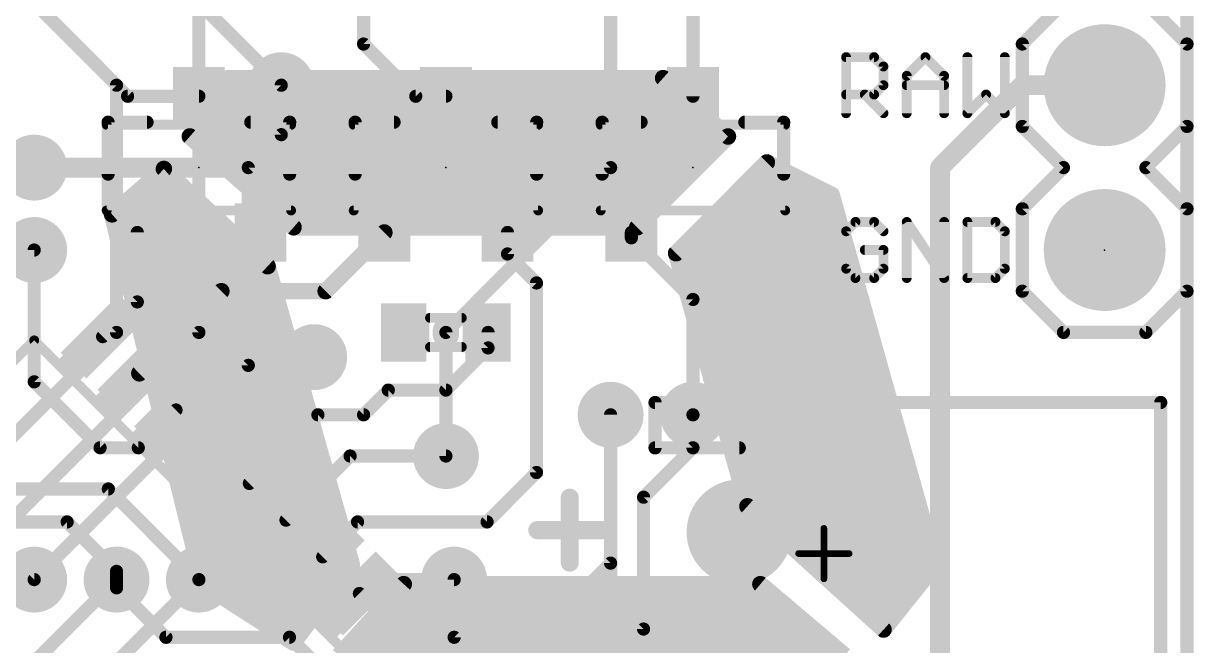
# Model space of a CAD drawing. Extents: x -36.1 to 36.1, y -36.8 to 19.2.
# Drawn here: x -0.17 to 17.88, y 0.25 to 9.84 of the extents above; entities that cross this region are included whole.
import ezdxf

# ---------------------------------------------------------------- set-up
doc = ezdxf.new("R2010")
doc.units = 0
for name, color, linetype in [('1', 12, 'CONTINUOUS'), ('16', 132, 'CONTINUOUS'), ('17', 110, 'CONTINUOUS'), ('18', 110, 'CONTINUOUS'), ('20', 53, 'CONTINUOUS'), ('21', 41, 'CONTINUOUS'), ('22', 40, 'CONTINUOUS'), ('23', 53, 'CONTINUOUS'), ('51', 53, 'CONTINUOUS')]:
    doc.layers.add(name, color=color, linetype=linetype)

# ---------------------------------------------------------------- blocks, each defined once
blk = doc.blocks.new('RECT')
blk.add_solid([(-0.5, -0.5), (0.5, -0.5), (-0.5, 0.5), (0.5, 0.5)])
blk = doc.blocks.new('ROUNDP')
at = {"const_width": 0.5}
blk.add_lwpolyline([(0, -0.25, 1), (0, 0.25, 1), (0, -0.25)], format="xyb", dxfattribs=at)
blk = doc.blocks.new('ROUNDV')
at = {"const_width": 0.5}
blk.add_lwpolyline([(0, -0.25, 1), (0, 0.25, 1), (0, -0.25)], format="xyb", dxfattribs=at)

msp = doc.modelspace()

# ---------------------------------------------------------------- linework, layer by layer
at = {"layer": '1'}
for points, const_width in [([(17.78, 19.05), (17.78, -19.05)], 0.2032), ([(5.08, 9.525), (5.08, 11.43)], 0.2032), ([(1.44, 8.72), (0, 10.16)], 0.2032), ([(2.54, 10.16), (3.81, 8.89)], 0.2032), ([(10.16, 8.72), (10.16, 10.16)], 0.2032), ([(5.885, 8.72), (5.08, 9.525)], 0.2032), ([(13.97, 7.62), (15.24, 8.89)], 0.3048), ([(15.24, 8.89), (16.51, 8.89)], 0.3048), ([(2.54, 8.72), (1.44, 8.72)], 0.2032), ([(6.35, 8.72), (5.885, 8.72)], 0.2032), ([(0, 7.62), (3.429, 7.62)], 0.3048), ([(3.429, 7.62), (6.858, 7.62)], 0.3048), ([(3.49, 7.559), (3.429, 7.62)], 0.3048), ([(7.3, 7.178), (6.858, 7.62)], 0.3048), ([(13.97, 7.62), (13.97, 2.032)], 0.3048), ([(3.49, 6.62), (3.49, 7.559)], 0.3048), ([(7.3, 6.62), (7.3, 7.178)], 0.3048), ([(1.59, 6.62), (1.59, 5.5498)], 0.2032), ([(5.4, 6.62), (4.495, 5.715)], 0.254), ([(7.3, 6.62), (7.3, 6.289)], 0.2032), ([(9.21, 6.62), (9.21, 6.538)], 0.2032), ([(9.21, 6.538), (10.16, 5.588)], 0.2032), ([(0, 4.318), (0, 6.35)], 0.2032), ([(7.3, 6.289), (7.747, 5.842)], 0.2032), ([(1.6211, 4.4495), (2.8866, 5.715)], 0.254), ([(2.8866, 5.715), (4.495, 5.715)], 0.254), ([(7.747, 5.842), (7.747, 2.921)], 0.2032), ([(1.59, 5.5498), (1.0554, 5.0152)], 0.2032), ([(10.16, 5.588), (10.16, 3.81)], 0.2032), ([(7, 5.08), (7, 4.841)], 0.2032), ([(7, 4.841), (6.35, 4.191)], 0.2032), ([(1.016, 3.302), (0, 4.318)], 0.2032), ([(5.08, 3.81), (5.461, 4.191)], 0.2032), ([(5.461, 4.191), (6.35, 4.191)], 0.2032), ([(2.1868, 3.8839), (1.6049, 3.302)], 0.2032), ([(3.3182, 2.7525), (4.3757, 3.81)], 0.2032), ([(4.3757, 3.81), (5.08, 3.81)], 0.2032), ([(8.89, 3.81), (8.89, -1.27)], 0.2032), ([(1.6049, 3.302), (1.016, 3.302)], 0.2032), ([(3.8839, 2.1868), (4.8721, 3.175)], 0.2032), ([(4.8721, 3.175), (6.35, 3.175)], 0.2032), ([(7.747, 2.921), (6.985, 2.159)], 0.2032), ([(-0.9699, 2.667), (1.143, 2.667)], 0.2032), ([(1.143, 2.667), (2.54, 1.27)], 0.2032), ([(-1.5933, 2.159), (0.508, 2.159)], 0.2032), ([(0.508, 2.159), (1.27, 1.397)], 0.2032), ([(4.4495, 1.6211), (4.9874, 2.159)], 0.2032), ([(4.9874, 2.159), (6.985, 2.159)], 0.2032), ([(13.938, 2), (13.97, 2.032)], 0.3048), ([(13.97, 2.032), (13.97, -12.7)], 0.3048), ([(10.875, 2), (13.938, 2)], 0.3048), ([(1.27, 1.397), (1.27, 1.27)], 0.2032), ([(-1.651, 1.27), (0, 1.27)], 0.2032), ([(1.27, 1.27), (1.27, 1.143)], 0.2032), ([(6.477, 1.27), (6.477, 0.381)], 0.2032), ([(1.27, 1.143), (2.032, 0.381)], 0.2032), ([(5.0152, 1.0554), (9.7537, -3.683)], 0.2032), ([(2.032, 0.381), (3.937, 0.381)], 0.2032), ([(3.937, 0.381), (4.318, 0)], 0.2032), ([(6.477, 0.381), (10.033, -3.175)], 0.2032)]:
    msp.add_lwpolyline(points, dxfattribs=dict(at, const_width=const_width))
for points, const_width in [([(5.1159, 9.5609, 1), (5.0441, 9.4891)], 0.1016), ([(5.0292, 9.525, 1), (5.1308, 9.525)], 0.1016), ([(15.24, 8.9662, 1), (15.24, 8.8138)], 0.1524), ([(15.2939, 8.8361, 1), (15.1861, 8.9439)], 0.1524), ([(16.51, 8.8138, 1), (16.51, 8.9662)], 0.1524), ([(3.7741, 8.8541, 1), (3.8459, 8.9259)], 0.1016), ([(1.44, 8.7708, 1), (1.44, 8.6692)], 0.1016), ([(1.4041, 8.6841, 1), (1.4759, 8.7559)], 0.1016), ([(2.54, 8.6692, 1), (2.54, 8.7708)], 0.1016), ([(5.885, 8.7708, 1), (5.885, 8.6692)], 0.1016), ([(5.8491, 8.6841, 1), (5.9209, 8.7559)], 0.1016), ([(6.35, 8.6692, 1), (6.35, 8.7708)], 0.1016), ([(10.1092, 8.72, 1), (10.2108, 8.72)], 0.1016), ([(0, 7.6962, 1), (0, 7.5438)], 0.1524), ([(3.429, 7.6962, 1), (3.429, 7.5438)], 0.1524), ([(3.4829, 7.6739, 1), (3.3751, 7.5661)], 0.1524), ([(3.429, 7.5438, 1), (3.429, 7.6962)], 0.1524), ([(6.9119, 7.6739, 1), (6.8041, 7.5661)], 0.1524), ([(6.858, 7.5438, 1), (6.858, 7.6962)], 0.1524), ([(14.0462, 7.62, 1), (13.8938, 7.62)], 0.1524), ([(3.5662, 7.559, 1), (3.4138, 7.559)], 0.1524), ([(3.4361, 7.5051, 1), (3.5439, 7.6129)], 0.1524), ([(13.9161, 7.6739, 1), (14.0239, 7.5661)], 0.1524), ([(7.3762, 7.178, 1), (7.2238, 7.178)], 0.1524), ([(7.2461, 7.1241, 1), (7.3539, 7.2319)], 0.1524), ([(1.6408, 6.62, 1), (1.5392, 6.62)], 0.1016), ([(3.4138, 6.62, 1), (3.5662, 6.62)], 0.1524), ([(5.4449, 6.5751, 1), (5.3551, 6.6649)], 0.127), ([(7.2238, 6.62, 1), (7.3762, 6.62)], 0.1524), ([(7.3508, 6.62, 1), (7.2492, 6.62)], 0.1016), ([(9.2608, 6.62, 1), (9.1592, 6.62)], 0.1016), ([(9.2459, 6.5739, 1), (9.1741, 6.5021)], 0.1016), ([(9.1592, 6.538, 1), (9.2608, 6.538)], 0.1016), ([(0.0508, 6.35, 1), (-0.0508, 6.35)], 0.1016), ([(7.3359, 6.3249, 1), (7.2641, 6.2531)], 0.1016), ([(7.2492, 6.289, 1), (7.3508, 6.289)], 0.1016), ([(2.8866, 5.7785, 1), (2.8866, 5.6515)], 0.127), ([(2.9315, 5.6701, 1), (2.8417, 5.7599)], 0.127), ([(4.4501, 5.7599, 1), (4.5399, 5.6701)], 0.127), ([(4.495, 5.6515, 1), (4.495, 5.7785)], 0.127), ([(7.7978, 5.842, 1), (7.6962, 5.842)], 0.1016), ([(7.7111, 5.8061, 1), (7.7829, 5.8779)], 0.1016), ([(1.5392, 5.5498, 1), (1.6408, 5.5498)], 0.1016), ([(1.6259, 5.5139, 1), (1.5541, 5.5857)], 0.1016), ([(10.2108, 5.588, 1), (10.1092, 5.588)], 0.1016), ([(10.1241, 5.5521, 1), (10.1959, 5.6239)], 0.1016), ([(1.0195, 5.0511, 1), (1.0913, 4.9793)], 0.1016), ([(7.0508, 5.08, 1), (6.9492, 5.08)], 0.1016), ([(6.9492, 4.841, 1), (7.0508, 4.841)], 0.1016), ([(7.0359, 4.8051, 1), (6.9641, 4.8769)], 0.1016), ([(1.5762, 4.4944, 1), (1.666, 4.4046)], 0.127), ([(0.0359, 4.3539, 1), (-0.0359, 4.2821)], 0.1016), ([(-0.0508, 4.318, 1), (0.0508, 4.318)], 0.1016), ([(5.461, 4.2418, 1), (5.461, 4.1402)], 0.1016), ([(5.4969, 4.1551, 1), (5.4251, 4.2269)], 0.1016), ([(6.3141, 4.2269, 1), (6.3859, 4.1551)], 0.1016), ([(6.35, 4.1402, 1), (6.35, 4.2418)], 0.1016), ([(2.2227, 3.8479, 1), (2.1509, 3.9198)], 0.1016), ([(4.3757, 3.8608, 1), (4.3757, 3.7592)], 0.1016), ([(4.4116, 3.7741, 1), (4.3398, 3.8459)], 0.1016), ([(5.0441, 3.8459, 1), (5.1159, 3.7741)], 0.1016), ([(5.08, 3.7592, 1), (5.08, 3.8608)], 0.1016), ([(8.9408, 3.81, 1), (8.8392, 3.81)], 0.1016), ([(10.1092, 3.81, 1), (10.2108, 3.81)], 0.1016), ([(1.016, 3.3528, 1), (1.016, 3.2512)], 0.1016), ([(0.9801, 3.2661, 1), (1.0519, 3.3379)], 0.1016), ([(1.569, 3.3379, 1), (1.6409, 3.2661)], 0.1016), ([(1.6049, 3.2512, 1), (1.6049, 3.3528)], 0.1016), ([(4.8721, 3.2258, 1), (4.8721, 3.1242)], 0.1016), ([(4.908, 3.1391, 1), (4.8361, 3.2109)], 0.1016), ([(6.35, 3.1242, 1), (6.35, 3.2258)], 0.1016), ([(7.6962, 2.921, 1), (7.7978, 2.921)], 0.1016), ([(7.7829, 2.8851, 1), (7.7111, 2.9569)], 0.1016), ([(1.1789, 2.7029, 1), (1.1071, 2.6311)], 0.1016), ([(1.143, 2.6162, 1), (1.143, 2.7178)], 0.1016), ([(3.2822, 2.7884, 1), (3.3541, 2.7166)], 0.1016), ([(0.5439, 2.1949, 1), (0.4721, 2.1231)], 0.1016), ([(0.508, 2.1082, 1), (0.508, 2.2098)], 0.1016), ([(3.8479, 2.2227, 1), (3.9198, 2.1509)], 0.1016), ([(4.9874, 2.2098, 1), (4.9874, 2.1082)], 0.1016), ([(5.0233, 2.1231, 1), (4.9515, 2.1949)], 0.1016), ([(6.9491, 2.1949, 1), (7.0209, 2.1231)], 0.1016), ([(6.985, 2.1082, 1), (6.985, 2.2098)], 0.1016), ([(14.0462, 2.032, 1), (13.8938, 2.032)], 0.1524), ([(14.0239, 1.9781, 1), (13.9161, 2.0859)], 0.1524), ([(10.875, 2.0762, 1), (10.875, 1.9238)], 0.1524), ([(13.8841, 2.0539, 1), (13.9919, 1.9461)], 0.1524), ([(13.8938, 2.032, 1), (14.0462, 2.032)], 0.1524), ([(13.938, 1.9238, 1), (13.938, 2.0762)], 0.1524), ([(4.4136, 1.657, 1), (4.4855, 1.5852)], 0.1016), ([(1.3208, 1.397, 1), (1.2192, 1.397)], 0.1016), ([(1.2341, 1.3611, 1), (1.3059, 1.4329)], 0.1016), ([(0, 1.2192, 1), (0, 1.3208)], 0.1016), ([(1.3208, 1.27, 1), (1.2192, 1.27)], 0.1016), ([(1.2192, 1.27, 1), (1.3208, 1.27)], 0.1016), ([(2.5041, 1.2341, 1), (2.5759, 1.3059)], 0.1016), ([(6.5278, 1.27, 1), (6.4262, 1.27)], 0.1016), ([(1.3059, 1.1789, 1), (1.2341, 1.1071)], 0.1016), ([(1.2192, 1.143, 1), (1.3208, 1.143)], 0.1016), ([(5.0511, 1.0913, 1), (4.9793, 1.0195)], 0.1016), ([(2.032, 0.4318, 1), (2.032, 0.3302)], 0.1016), ([(1.9961, 0.3451, 1), (2.0679, 0.4169)], 0.1016), ([(3.9729, 0.4169, 1), (3.9011, 0.3451)], 0.1016), ([(3.937, 0.3302, 1), (3.937, 0.4318)], 0.1016), ([(6.5129, 0.4169, 1), (6.4411, 0.3451)], 0.1016), ([(6.4262, 0.381, 1), (6.5278, 0.381)], 0.1016)]:
    msp.add_lwpolyline(points, format="xyb", dxfattribs=dict(at, const_width=const_width))
at = {"layer": '16'}
for points, const_width in [([(17.78, 19.05), (17.78, -19.05)], 0.2032), ([(8.89, 17.78), (8.89, 7.62)], 0.2032), ([(2.54, 5.08), (2.54, 16.51)], 0.2032), ([(1.27, 8.89), (0, 10.16)], 0.2032), ([(1.27, 5.08), (1.27, 8.89)], 0.2032), ([(3.81, 8.89), (3.81, 8.128)], 0.2032), ([(3.81, 8.128), (3.302, 7.62)], 0.2032), ([(0, 7.62), (-2.54, 7.62)], 0.3048), ([(3.302, 7.62), (3.302, 4.572)], 0.2032), ([(8.89, 7.62), (6.35, 5.08)], 0.2032), ([(-10.16, 6.35), (0, 6.35)], 0.2032), ([(-2.54, 1.27), (1.27, 5.08)], 0.2032), ([(-1.27, 1.27), (2.54, 5.08)], 0.2032), ([(6.35, 5.08), (6.35, 3.175)], 0.2032), ([(0, 1.27), (3.302, 4.572)], 0.2032), ([(8.89, 3.81), (8.89, 1.524)], 0.2032), ([(10.16, 3.81), (10.16, 3.302)], 0.2032), ([(10.16, 3.302), (9.398, 2.54)], 0.2032), ([(9.398, 2.54), (9.398, 0.508)], 0.2032), ([(7.366, 0), (8.89, 1.524)], 0.2032), ([(0, 0), (1.27, 1.27)], 0.2032), ([(2.54, 1.27), (1.27, 0)], 0.2032), ([(2.54, 1.27), (6.477, 1.27)], 0.2032), ([(9.398, 0.508), (7.366, -1.524)], 0.2032)]:
    msp.add_lwpolyline(points, dxfattribs=dict(at, const_width=const_width))
for points, const_width in [([(1.3208, 8.89, 1), (1.2192, 8.89)], 0.1016), ([(1.2341, 8.8541, 1), (1.3059, 8.9259)], 0.1016), ([(3.8608, 8.89, 1), (3.7592, 8.89)], 0.1016), ([(3.7592, 8.128, 1), (3.8608, 8.128)], 0.1016), ([(3.8459, 8.0921, 1), (3.7741, 8.1639)], 0.1016), ([(0, 7.5438, 1), (0, 7.6962)], 0.1524), ([(3.3528, 7.62, 1), (3.2512, 7.62)], 0.1016), ([(3.2661, 7.6559, 1), (3.3379, 7.5841)], 0.1016), ([(8.8392, 7.62, 1), (8.9408, 7.62)], 0.1016), ([(8.9259, 7.5841, 1), (8.8541, 7.6559)], 0.1016), ([(0, 6.2992, 1), (0, 6.4008)], 0.1016), ([(1.2192, 5.08, 1), (1.3208, 5.08)], 0.1016), ([(1.3059, 5.0441, 1), (1.2341, 5.1159)], 0.1016), ([(2.4892, 5.08, 1), (2.5908, 5.08)], 0.1016), ([(2.5759, 5.0441, 1), (2.5041, 5.1159)], 0.1016), ([(6.4008, 5.08, 1), (6.2992, 5.08)], 0.1016), ([(6.3141, 5.1159, 1), (6.3859, 5.0441)], 0.1016), ([(3.2512, 4.572, 1), (3.3528, 4.572)], 0.1016), ([(3.3379, 4.5361, 1), (3.2661, 4.6079)], 0.1016), ([(8.9408, 3.81, 1), (8.8392, 3.81)], 0.1016), ([(10.2108, 3.81, 1), (10.1092, 3.81)], 0.1016), ([(10.1092, 3.302, 1), (10.2108, 3.302)], 0.1016), ([(10.1959, 3.2661, 1), (10.1241, 3.3379)], 0.1016), ([(6.2992, 3.175, 1), (6.4008, 3.175)], 0.1016), ([(9.4488, 2.54, 1), (9.3472, 2.54)], 0.1016), ([(9.3621, 2.5759, 1), (9.4339, 2.5041)], 0.1016), ([(8.9259, 1.4881, 1), (8.8541, 1.5599)], 0.1016), ([(8.8392, 1.524, 1), (8.9408, 1.524)], 0.1016), ([(-0.0359, 1.3059, 1), (0.0359, 1.2341)], 0.1016), ([(1.3059, 1.2341, 1), (1.2341, 1.3059)], 0.1016), ([(2.54, 1.3208, 1), (2.54, 1.2192)], 0.1016), ([(2.5759, 1.2341, 1), (2.5041, 1.3059)], 0.1016), ([(6.477, 1.2192, 1), (6.477, 1.3208)], 0.1016), ([(9.3472, 0.508, 1), (9.4488, 0.508)], 0.1016), ([(9.4339, 0.4721, 1), (9.3621, 0.5439)], 0.1016)]:
    msp.add_lwpolyline(points, format="xyb", dxfattribs=dict(at, const_width=const_width))
at = {"layer": '20', "const_width": 0.2032}
msp.add_lwpolyline([(17.78, 19.05), (17.78, -19.05)], dxfattribs=at)
at = {"layer": '21'}
for points, const_width in [([(15.24, 9.525), (15.875, 10.16)], 0.2032), ([(17.145, 10.16), (17.78, 9.525)], 0.2032), ([(15.24, 8.255), (15.24, 9.525)], 0.2032), ([(17.78, 9.525), (17.78, 8.255)], 0.2032), ([(12.5222, 8.4582), (12.5222, 9.3225)], 0.1524), ([(12.5222, 9.3225), (12.9544, 9.3225)], 0.1524), ([(12.9544, 9.3225), (13.0984, 9.1785)], 0.1524), ([(13.4577, 9.0344), (13.7458, 9.3225)], 0.1524), ([(13.7458, 9.3225), (14.0339, 9.0344)], 0.1524), ([(14.3932, 9.3225), (14.3932, 8.4582)], 0.1524), ([(14.9695, 8.4582), (14.9695, 9.3225)], 0.1524), ([(13.0984, 9.1785), (13.0984, 8.8904)], 0.1524), ([(13.4577, 8.4582), (13.4577, 9.0344)], 0.1524), ([(14.0339, 9.0344), (14.0339, 8.4582)], 0.1524), ([(13.0984, 8.8904), (12.9544, 8.7463)], 0.1524), ([(13.4577, 8.8904), (14.0339, 8.8904)], 0.1524), ([(12.9544, 8.7463), (12.5222, 8.7463)], 0.1524), ([(12.8103, 8.7463), (13.0984, 8.4582)], 0.1524), ([(14.3932, 8.4582), (14.6814, 8.7463)], 0.1524), ([(14.6814, 8.7463), (14.9695, 8.4582)], 0.1524), ([(1.74, 8.32), (1.14, 8.32)], 0.2032), ([(1.14, 8.32), (1.14, 7.52)], 0.2032), ([(3.34, 8.32), (3.94, 8.32)], 0.2032), ([(3.94, 8.32), (3.94, 7.52)], 0.2032), ([(5.55, 8.32), (4.95, 8.32)], 0.2032), ([(4.95, 8.32), (4.95, 7.52)], 0.2032), ([(7.15, 8.32), (7.75, 8.32)], 0.2032), ([(7.75, 8.32), (7.75, 7.52)], 0.2032), ([(9.36, 8.32), (8.76, 8.32)], 0.2032), ([(8.76, 8.32), (8.76, 7.52)], 0.2032), ([(10.96, 8.32), (11.56, 8.32)], 0.2032), ([(11.56, 8.32), (11.56, 7.52)], 0.2032), ([(15.875, 7.62), (15.24, 8.255)], 0.2032), ([(17.78, 8.255), (17.145, 7.62)], 0.2032), ([(15.24, 6.985), (15.875, 7.62)], 0.2032), ([(17.145, 7.62), (17.78, 6.985)], 0.2032), ([(15.24, 5.715), (15.24, 6.985)], 0.2032), ([(17.78, 6.985), (17.78, 5.715)], 0.2032), ([(12.6663, 6.7825), (12.5222, 6.6385)], 0.1524), ([(12.9544, 6.7825), (12.6663, 6.7825)], 0.1524), ([(13.0984, 6.6385), (12.9544, 6.7825)], 0.1524), ([(13.4577, 5.9182), (13.4577, 6.7825)], 0.1524), ([(13.4577, 6.7825), (14.0339, 5.9182)], 0.1524), ([(14.0339, 5.9182), (14.0339, 6.7825)], 0.1524), ([(14.3932, 6.7825), (14.3932, 5.9182)], 0.1524), ([(14.8254, 6.7825), (14.3932, 6.7825)], 0.1524), ([(14.9695, 6.6385), (14.8254, 6.7825)], 0.1524), ([(12.5222, 6.6385), (12.5222, 6.0623)], 0.1524), ([(14.9695, 6.0623), (14.9695, 6.6385)], 0.1524), ([(13.0984, 6.3504), (12.8103, 6.3504)], 0.1524), ([(13.0984, 6.0623), (13.0984, 6.3504)], 0.1524), ([(12.5222, 6.0623), (12.6663, 5.9182)], 0.1524), ([(12.9544, 5.9182), (13.0984, 6.0623)], 0.1524), ([(14.8254, 5.9182), (14.9695, 6.0623)], 0.1524), ([(12.6663, 5.9182), (12.9544, 5.9182)], 0.1524), ([(14.3932, 5.9182), (14.8254, 5.9182)], 0.1524), ([(15.24, 5.715), (15.875, 5.08)], 0.2032), ([(17.145, 5.08), (17.78, 5.715)], 0.2032), ([(6.35, 5.1105), (6.35, 5.0495)], 0.4064), ([(15.875, 5.08), (17.145, 5.08)], 0.2032), ([(-4.7058, 0.251), (0, 4.9568)], 0.1524), ([(0, 4.9568), (4.9568, 0)], 0.1524), ([(9.575, 4), (17.375, 4)], 0.2032), ([(9.575, 4), (9.575, 3.3)], 0.2032), ([(17.375, 4), (17.375, -4)], 0.2032), ([(9.575, 3.3), (10.875, 3.3)], 0.2032), ([(8.2597, 2.5326), (8.2597, 1.5327)], 0.2794), ([(7.7597, 2.0326), (8.7596, 2.0326)], 0.2794)]:
    msp.add_lwpolyline(points, dxfattribs=dict(at, const_width=const_width))
for points, const_width in [([(15.2908, 9.525, 1), (15.1892, 9.525)], 0.1016), ([(15.2041, 9.5609, 1), (15.2759, 9.4891)], 0.1016), ([(17.8308, 9.525, 1), (17.7292, 9.525)], 0.1016), ([(17.7441, 9.4891, 1), (17.8159, 9.5609)], 0.1016), ([(12.5603, 9.3225, 1), (12.4841, 9.3225)], 0.0762), ([(12.5222, 9.3606, 1), (12.5222, 9.2844)], 0.0762), ([(12.9813, 9.3495, 1), (12.9274, 9.2956)], 0.0762), ([(12.9544, 9.2844, 1), (12.9544, 9.3606)], 0.0762), ([(13.7728, 9.3495, 1), (13.7189, 9.2956)], 0.0762), ([(13.7728, 9.2956, 1), (13.7189, 9.3495)], 0.0762), ([(14.4313, 9.3225, 1), (14.3551, 9.3225)], 0.0762), ([(15.0076, 9.3225, 1), (14.9314, 9.3225)], 0.0762), ([(13.1365, 9.1785, 1), (13.0603, 9.1785)], 0.0762), ([(13.0715, 9.1515, 1), (13.1254, 9.2054)], 0.0762), ([(13.4958, 9.0344, 1), (13.4196, 9.0344)], 0.0762), ([(13.4308, 9.0614, 1), (13.4847, 9.0075)], 0.0762), ([(14.072, 9.0344, 1), (13.9958, 9.0344)], 0.0762), ([(14.007, 9.0075, 1), (14.0609, 9.0614)], 0.0762), ([(13.0603, 8.8904, 1), (13.1365, 8.8904)], 0.0762), ([(13.1254, 8.8634, 1), (13.0715, 8.9173)], 0.0762), ([(13.4577, 8.9285, 1), (13.4577, 8.8523)], 0.0762), ([(14.0339, 8.8523, 1), (14.0339, 8.9285)], 0.0762), ([(12.5222, 8.7844, 1), (12.5222, 8.7082)], 0.0762), ([(12.8373, 8.7733, 1), (12.7834, 8.7194)], 0.0762), ([(12.9274, 8.7733, 1), (12.9813, 8.7194)], 0.0762), ([(12.9544, 8.7082, 1), (12.9544, 8.7844)], 0.0762), ([(14.7083, 8.7733, 1), (14.6544, 8.7194)], 0.0762), ([(14.7083, 8.7194, 1), (14.6544, 8.7733)], 0.0762), ([(12.4841, 8.4582, 1), (12.5603, 8.4582)], 0.0762), ([(13.0715, 8.4313, 1), (13.1254, 8.4851)], 0.0762), ([(13.4196, 8.4582, 1), (13.4958, 8.4582)], 0.0762), ([(13.9958, 8.4582, 1), (14.072, 8.4582)], 0.0762), ([(14.3551, 8.4582, 1), (14.4313, 8.4582)], 0.0762), ([(14.3663, 8.4851, 1), (14.4202, 8.4313)], 0.0762), ([(14.9314, 8.4582, 1), (15.0076, 8.4582)], 0.0762), ([(14.9425, 8.4313, 1), (14.9964, 8.4851)], 0.0762), ([(1.14, 8.3708, 1), (1.14, 8.2692)], 0.1016), ([(1.1908, 8.32, 1), (1.0892, 8.32)], 0.1016), ([(1.74, 8.2692, 1), (1.74, 8.3708)], 0.1016), ([(3.34, 8.3708, 1), (3.34, 8.2692)], 0.1016), ([(3.9908, 8.32, 1), (3.8892, 8.32)], 0.1016), ([(3.94, 8.2692, 1), (3.94, 8.3708)], 0.1016), ([(4.95, 8.3708, 1), (4.95, 8.2692)], 0.1016), ([(5.0008, 8.32, 1), (4.8992, 8.32)], 0.1016), ([(5.55, 8.2692, 1), (5.55, 8.3708)], 0.1016), ([(7.15, 8.3708, 1), (7.15, 8.2692)], 0.1016), ([(7.8008, 8.32, 1), (7.6992, 8.32)], 0.1016), ([(7.75, 8.2692, 1), (7.75, 8.3708)], 0.1016), ([(8.76, 8.3708, 1), (8.76, 8.2692)], 0.1016), ([(8.8108, 8.32, 1), (8.7092, 8.32)], 0.1016), ([(9.36, 8.2692, 1), (9.36, 8.3708)], 0.1016), ([(10.96, 8.3708, 1), (10.96, 8.2692)], 0.1016), ([(11.6108, 8.32, 1), (11.5092, 8.32)], 0.1016), ([(11.56, 8.2692, 1), (11.56, 8.3708)], 0.1016), ([(15.2759, 8.2909, 1), (15.2041, 8.2191)], 0.1016), ([(15.1892, 8.255, 1), (15.2908, 8.255)], 0.1016), ([(17.7292, 8.255, 1), (17.8308, 8.255)], 0.1016), ([(17.8159, 8.2191, 1), (17.7441, 8.2909)], 0.1016), ([(15.9109, 7.5841, 1), (15.8391, 7.6559)], 0.1016), ([(15.8391, 7.5841, 1), (15.9109, 7.6559)], 0.1016), ([(17.1809, 7.6559, 1), (17.1091, 7.5841)], 0.1016), ([(17.1091, 7.6559, 1), (17.1809, 7.5841)], 0.1016), ([(1.0892, 7.52, 1), (1.1908, 7.52)], 0.1016), ([(3.8892, 7.52, 1), (3.9908, 7.52)], 0.1016), ([(4.8992, 7.52, 1), (5.0008, 7.52)], 0.1016), ([(7.6992, 7.52, 1), (7.8008, 7.52)], 0.1016), ([(8.7092, 7.52, 1), (8.8108, 7.52)], 0.1016), ([(11.5092, 7.52, 1), (11.6108, 7.52)], 0.1016), ([(15.2908, 6.985, 1), (15.1892, 6.985)], 0.1016), ([(15.2041, 7.0209, 1), (15.2759, 6.9491)], 0.1016), ([(17.8308, 6.985, 1), (17.7292, 6.985)], 0.1016), ([(17.7441, 6.9491, 1), (17.8159, 7.0209)], 0.1016), ([(12.6663, 6.8206, 1), (12.6663, 6.7444)], 0.0762), ([(12.6932, 6.7556, 1), (12.6393, 6.8095)], 0.0762), ([(12.9813, 6.8095, 1), (12.9274, 6.7556)], 0.0762), ([(12.9544, 6.7444, 1), (12.9544, 6.8206)], 0.0762), ([(13.4894, 6.8037, 1), (13.426, 6.7614)], 0.0762), ([(13.4958, 6.7825, 1), (13.4196, 6.7825)], 0.0762), ([(14.072, 6.7825, 1), (13.9958, 6.7825)], 0.0762), ([(14.4313, 6.7825, 1), (14.3551, 6.7825)], 0.0762), ([(14.3932, 6.8206, 1), (14.3932, 6.7444)], 0.0762), ([(14.8523, 6.8095, 1), (14.7985, 6.7556)], 0.0762), ([(14.8254, 6.7444, 1), (14.8254, 6.8206)], 0.0762), ([(12.5603, 6.6385, 1), (12.4841, 6.6385)], 0.0762), ([(12.4953, 6.6654, 1), (12.5491, 6.6115)], 0.0762), ([(13.0715, 6.6115, 1), (13.1254, 6.6654)], 0.0762), ([(15.0076, 6.6385, 1), (14.9314, 6.6385)], 0.0762), ([(14.9425, 6.6115, 1), (14.9964, 6.6654)], 0.0762), ([(12.8103, 6.3885, 1), (12.8103, 6.3123)], 0.0762), ([(13.1365, 6.3504, 1), (13.0603, 6.3504)], 0.0762), ([(13.0984, 6.3123, 1), (13.0984, 6.3885)], 0.0762), ([(12.5491, 6.0892, 1), (12.4953, 6.0353)], 0.0762), ([(13.1254, 6.0353, 1), (13.0715, 6.0892)], 0.0762), ([(14.9964, 6.0353, 1), (14.9425, 6.0892)], 0.0762), ([(12.4841, 6.0623, 1), (12.5603, 6.0623)], 0.0762), ([(12.6663, 5.9563, 1), (12.6663, 5.8801)], 0.0762), ([(12.6393, 5.8913, 1), (12.6932, 5.9451)], 0.0762), ([(12.9274, 5.9451, 1), (12.9813, 5.8913)], 0.0762), ([(12.9544, 5.8801, 1), (12.9544, 5.9563)], 0.0762), ([(13.0603, 6.0623, 1), (13.1365, 6.0623)], 0.0762), ([(13.4196, 5.9182, 1), (13.4958, 5.9182)], 0.0762), ([(13.9958, 5.9182, 1), (14.072, 5.9182)], 0.0762), ([(14.0022, 5.8971, 1), (14.0656, 5.9393)], 0.0762), ([(14.3932, 5.9563, 1), (14.3932, 5.8801)], 0.0762), ([(14.3551, 5.9182, 1), (14.4313, 5.9182)], 0.0762), ([(14.7985, 5.9451, 1), (14.8523, 5.8913)], 0.0762), ([(14.8254, 5.8801, 1), (14.8254, 5.9563)], 0.0762), ([(14.9314, 6.0623, 1), (15.0076, 6.0623)], 0.0762), ([(15.2759, 5.7509, 1), (15.2041, 5.6791)], 0.1016), ([(17.8159, 5.6791, 1), (17.7441, 5.7509)], 0.1016), ([(15.1892, 5.715, 1), (15.2908, 5.715)], 0.1016), ([(17.7292, 5.715, 1), (17.8308, 5.715)], 0.1016), ([(6.4516, 5.1105, 1), (6.2484, 5.1105)], 0.2032), ([(6.2484, 5.0495, 1), (6.4516, 5.0495)], 0.2032), ([(15.875, 5.1308, 1), (15.875, 5.0292)], 0.1016), ([(15.8391, 5.0441, 1), (15.9109, 5.1159)], 0.1016), ([(17.1091, 5.1159, 1), (17.1809, 5.0441)], 0.1016), ([(17.145, 5.0292, 1), (17.145, 5.1308)], 0.1016), ([(0.0269, 4.9838, 1), (-0.0269, 4.9299)], 0.0762), ([(0.0269, 4.9299, 1), (-0.0269, 4.9838)], 0.0762), ([(9.575, 4.0508, 1), (9.575, 3.9492)], 0.1016), ([(9.6258, 4, 1), (9.5242, 4)], 0.1016), ([(17.4258, 4, 1), (17.3242, 4)], 0.1016), ([(17.375, 3.9492, 1), (17.375, 4.0508)], 0.1016), ([(9.575, 3.3508, 1), (9.575, 3.2492)], 0.1016), ([(9.5242, 3.3, 1), (9.6258, 3.3)], 0.1016), ([(10.875, 3.2492, 1), (10.875, 3.3508)], 0.1016), ([(8.3295, 2.5326, 1), (8.1898, 2.5326)], 0.1397), ([(7.7597, 2.1025, 1), (7.7597, 1.9628)], 0.1397), ([(8.7596, 1.9628, 1), (8.7596, 2.1025)], 0.1397), ([(8.1898, 1.5327, 1), (8.3295, 1.5327)], 0.1397)]:
    msp.add_lwpolyline(points, format="xyb", dxfattribs=dict(at, const_width=const_width))
at = {"layer": '22', "const_width": 0.254}
for points in [[(3, 9), (2.4, 8.1)], [(9.7, 9), (3, 9)], [(10.7, 8.1), (9.7, 9)], [(2.9267, 8.89), (9.8222, 8.89)], [(2.7573, 8.636), (10.1044, 8.636)], [(2.588, 8.382), (10.3867, 8.382)], [(2.4, 8.1), (4, 6.7)], [(2.4187, 8.128), (10.6689, 8.128)], [(9.3, 6.7), (10.7, 8.1)], [(2.6583, 7.874), (10.474, 7.874)], [(9.9, 6.3), (11.3, 7.7)], [(11.3, 7.7), (12.3, 7.2)], [(2, 7.6), (1.2, 6.9)], [(3.6, 6.1), (2, 7.6)], [(2.9486, 7.62), (10.22, 7.62)], [(11.22, 7.62), (11.46, 7.62)], [(1.7326, 7.366), (2.2496, 7.366)], [(3.2389, 7.366), (9.966, 7.366)], [(10.966, 7.366), (11.968, 7.366)], [(1.4423, 7.112), (2.5205, 7.112)], [(3.5291, 7.112), (9.712, 7.112)], [(10.712, 7.112), (12.3247, 7.112)], [(12.3, 7.2), (13.9, 1.5)], [(1.2, 6.9), (2.6, 1.2)], [(1.2103, 6.858), (2.7915, 6.858)], [(3.8194, 6.858), (9.458, 6.858)], [(10.458, 6.858), (12.396, 6.858)], [(1.2727, 6.604), (3.0624, 6.604)], [(4, 6.7), (9.3, 6.7)], [(10.204, 6.604), (12.4673, 6.604)], [(1.3351, 6.35), (3.3333, 6.35)], [(11, 2.4), (9.9, 6.3)], [(9.95, 6.35), (12.5386, 6.35)], [(1.3975, 6.096), (3.6011, 6.096)], [(4.9, 1.5), (3.6, 6.1)], [(9.9575, 6.096), (12.6099, 6.096)], [(1.4599, 5.842), (3.6729, 5.842)], [(10.0292, 5.842), (12.6812, 5.842)], [(1.5222, 5.588), (3.7447, 5.588)], [(10.1008, 5.588), (12.7525, 5.588)], [(1.5846, 5.334), (3.8165, 5.334)], [(10.1725, 5.334), (12.8238, 5.334)], [(1.647, 5.08), (3.8883, 5.08)], [(10.2441, 5.08), (12.8951, 5.08)], [(1.7094, 4.826), (3.96, 4.826)], [(10.3157, 4.826), (12.9664, 4.826)], [(1.7718, 4.572), (4.0318, 4.572)], [(10.3874, 4.572), (13.0377, 4.572)], [(1.8342, 4.318), (4.1036, 4.318)], [(10.459, 4.318), (13.109, 4.318)], [(1.8966, 4.064), (4.1754, 4.064)], [(10.5307, 4.064), (13.1803, 4.064)], [(1.9589, 3.81), (4.2472, 3.81)], [(10.6023, 3.81), (13.2516, 3.81)], [(2.0213, 3.556), (4.319, 3.556)], [(10.674, 3.556), (13.3229, 3.556)], [(2.0837, 3.302), (4.3907, 3.302)], [(10.7456, 3.302), (13.3942, 3.302)], [(2.1461, 3.048), (4.4625, 3.048)], [(10.8172, 3.048), (13.4655, 3.048)], [(2.2085, 2.794), (4.5343, 2.794)], [(10.8889, 2.794), (13.5368, 2.794)], [(2.2709, 2.54), (4.6061, 2.54)], [(10.9605, 2.54), (13.6081, 2.54)], [(13.1, 0.5), (11, 2.4)], [(2.3333, 2.286), (4.6779, 2.286)], [(11.126, 2.286), (13.6794, 2.286)], [(2.3956, 2.032), (4.7497, 2.032)], [(11.4067, 2.032), (13.7507, 2.032)], [(2.458, 1.778), (4.8214, 1.778)], [(11.6875, 1.778), (13.822, 1.778)], [(2.5204, 1.524), (4.8932, 1.524)], [(4, 0.3), (4.9, 1.5)], [(11.9682, 1.524), (13.8933, 1.524)], [(13.9, 1.5), (13.1, 0.5)], [(2.5828, 1.27), (4.7275, 1.27)], [(2.6, 1.2), (4, 0.3)], [(5.7, 1.2), (4.7, 0.1)], [(11.2, 1.2), (5.7, 1.2)], [(12.5, 0.1), (11.2, 1.2)], [(12.249, 1.27), (13.716, 1.27)], [(2.8862, 1.016), (4.537, 1.016)], [(5.5327, 1.016), (11.4175, 1.016)], [(12.5297, 1.016), (13.5128, 1.016)], [(3.2813, 0.762), (4.3465, 0.762)], [(5.3018, 0.762), (11.7176, 0.762)], [(12.8104, 0.762), (13.3096, 0.762)], [(3.6764, 0.508), (4.156, 0.508)], [(5.0709, 0.508), (12.0178, 0.508)], [(13.0912, 0.508), (13.1064, 0.508)], [(4.84, 0.254), (12.318, 0.254)]]:
    msp.add_lwpolyline(points, dxfattribs=at)
at = {"layer": '22', "const_width": 0.127}
for points in [[(3, 9.0635, 1), (3, 8.9365)], [(3.0528, 8.9648, 1), (2.9472, 9.0352)], [(9.7425, 9.0472, 1), (9.6575, 8.9528)], [(9.7, 8.9365, 1), (9.7, 9.0635)], [(2.9267, 8.9535, 1), (2.9267, 8.8265)], [(9.8222, 8.8265, 1), (9.8222, 8.9535)], [(2.7573, 8.6995, 1), (2.7573, 8.5725)], [(10.1044, 8.5725, 1), (10.1044, 8.6995)], [(2.588, 8.4455, 1), (2.588, 8.3185)], [(10.3867, 8.3185, 1), (10.3867, 8.4455)], [(2.4418, 8.1478, 1), (2.3582, 8.0522)], [(2.3472, 8.1352, 1), (2.4528, 8.0648)], [(2.4187, 8.1915, 1), (2.4187, 8.0645)], [(10.7449, 8.0551, 1), (10.6551, 8.1449)], [(10.6575, 8.0528, 1), (10.7425, 8.1472)], [(10.6689, 8.0645, 1), (10.6689, 8.1915)], [(2.6583, 7.9375, 1), (2.6583, 7.8105)], [(10.474, 7.8105, 1), (10.474, 7.9375)], [(11.3284, 7.7568, 1), (11.2716, 7.6432)], [(11.3449, 7.6551, 1), (11.2551, 7.7449)], [(2.0434, 7.6463, 1), (1.9566, 7.5537)], [(2.0418, 7.5522, 1), (1.9582, 7.6478)], [(2.9486, 7.6835, 1), (2.9486, 7.5565)], [(10.22, 7.5565, 1), (10.22, 7.6835)], [(11.22, 7.6835, 1), (11.22, 7.5565)], [(11.46, 7.5565, 1), (11.46, 7.6835)], [(1.7326, 7.4295, 1), (1.7326, 7.3025)], [(2.2496, 7.3025, 1), (2.2496, 7.4295)], [(3.2389, 7.4295, 1), (3.2389, 7.3025)], [(9.966, 7.3025, 1), (9.966, 7.4295)], [(10.966, 7.4295, 1), (10.966, 7.3025)], [(11.968, 7.3025, 1), (11.968, 7.4295)], [(1.4423, 7.1755, 1), (1.4423, 7.0485)], [(2.5205, 7.0485, 1), (2.5205, 7.1755)], [(3.5291, 7.1755, 1), (3.5291, 7.0485)], [(9.712, 7.0485, 1), (9.712, 7.1755)], [(10.712, 7.1755, 1), (10.712, 7.0485)], [(12.3611, 7.2172, 1), (12.2389, 7.1828)], [(12.2716, 7.1432, 1), (12.3284, 7.2568)], [(12.3247, 7.0485, 1), (12.3247, 7.1755)], [(1.2617, 6.9151, 1), (1.1383, 6.8849)], [(1.1582, 6.9478, 1), (1.2418, 6.8522)], [(1.2103, 6.9215, 1), (1.2103, 6.7945)], [(2.7915, 6.7945, 1), (2.7915, 6.9215)], [(3.8194, 6.9215, 1), (3.8194, 6.7945)], [(9.458, 6.7945, 1), (9.458, 6.9215)], [(10.458, 6.9215, 1), (10.458, 6.7945)], [(12.396, 6.7945, 1), (12.396, 6.9215)], [(1.2727, 6.6675, 1), (1.2727, 6.5405)], [(3.0624, 6.5405, 1), (3.0624, 6.6675)], [(4, 6.7635, 1), (4, 6.6365)], [(3.9582, 6.6522, 1), (4.0418, 6.7478)], [(9.2551, 6.7449, 1), (9.3449, 6.6551)], [(9.3, 6.6365, 1), (9.3, 6.7635)], [(10.204, 6.6675, 1), (10.204, 6.5405)], [(12.4673, 6.5405, 1), (12.4673, 6.6675)], [(1.3351, 6.4135, 1), (1.3351, 6.2865)], [(3.3333, 6.2865, 1), (3.3333, 6.4135)], [(9.9611, 6.3172, 1), (9.8389, 6.2828)], [(9.8551, 6.3449, 1), (9.9449, 6.2551)], [(9.95, 6.4135, 1), (9.95, 6.2865)], [(12.5386, 6.2865, 1), (12.5386, 6.4135)], [(1.3975, 6.1595, 1), (1.3975, 6.0325)], [(3.6611, 6.1173, 1), (3.5389, 6.0827)], [(3.5566, 6.0537, 1), (3.6434, 6.1463)], [(3.6011, 6.0325, 1), (3.6011, 6.1595)], [(9.9575, 6.1595, 1), (9.9575, 6.0325)], [(12.6099, 6.0325, 1), (12.6099, 6.1595)], [(1.4599, 5.9055, 1), (1.4599, 5.7785)], [(3.6729, 5.7785, 1), (3.6729, 5.9055)], [(10.0292, 5.9055, 1), (10.0292, 5.7785)], [(12.6812, 5.7785, 1), (12.6812, 5.9055)], [(1.5222, 5.6515, 1), (1.5222, 5.5245)], [(3.7447, 5.5245, 1), (3.7447, 5.6515)], [(10.1008, 5.6515, 1), (10.1008, 5.5245)], [(12.7525, 5.5245, 1), (12.7525, 5.6515)], [(1.5846, 5.3975, 1), (1.5846, 5.2705)], [(3.8165, 5.2705, 1), (3.8165, 5.3975)], [(10.1725, 5.3975, 1), (10.1725, 5.2705)], [(12.8238, 5.2705, 1), (12.8238, 5.3975)], [(1.647, 5.1435, 1), (1.647, 5.0165)], [(3.8883, 5.0165, 1), (3.8883, 5.1435)], [(10.2441, 5.1435, 1), (10.2441, 5.0165)], [(12.8951, 5.0165, 1), (12.8951, 5.1435)], [(1.7094, 4.8895, 1), (1.7094, 4.7625)], [(3.96, 4.7625, 1), (3.96, 4.8895)], [(10.3157, 4.8895, 1), (10.3157, 4.7625)], [(12.9664, 4.7625, 1), (12.9664, 4.8895)], [(1.7718, 4.6355, 1), (1.7718, 4.5085)], [(4.0318, 4.5085, 1), (4.0318, 4.6355)], [(10.3874, 4.6355, 1), (10.3874, 4.5085)], [(13.0377, 4.5085, 1), (13.0377, 4.6355)], [(1.8342, 4.3815, 1), (1.8342, 4.2545)], [(4.1036, 4.2545, 1), (4.1036, 4.3815)], [(10.459, 4.3815, 1), (10.459, 4.2545)], [(13.109, 4.2545, 1), (13.109, 4.3815)], [(1.8966, 4.1275, 1), (1.8966, 4.0005)], [(4.1754, 4.0005, 1), (4.1754, 4.1275)], [(10.5307, 4.1275, 1), (10.5307, 4.0005)], [(13.1803, 4.0005, 1), (13.1803, 4.1275)], [(1.9589, 3.8735, 1), (1.9589, 3.7465)], [(4.2472, 3.7465, 1), (4.2472, 3.8735)], [(10.6023, 3.8735, 1), (10.6023, 3.7465)], [(13.2516, 3.7465, 1), (13.2516, 3.8735)], [(2.0213, 3.6195, 1), (2.0213, 3.4925)], [(4.319, 3.4925, 1), (4.319, 3.6195)], [(10.674, 3.6195, 1), (10.674, 3.4925)], [(13.3229, 3.4925, 1), (13.3229, 3.6195)], [(2.0837, 3.3655, 1), (2.0837, 3.2385)], [(4.3907, 3.2385, 1), (4.3907, 3.3655)], [(10.7456, 3.3655, 1), (10.7456, 3.2385)], [(13.3942, 3.2385, 1), (13.3942, 3.3655)], [(2.1461, 3.1115, 1), (2.1461, 2.9845)], [(4.4625, 2.9845, 1), (4.4625, 3.1115)], [(10.8172, 3.1115, 1), (10.8172, 2.9845)], [(13.4655, 2.9845, 1), (13.4655, 3.1115)], [(2.2085, 2.8575, 1), (2.2085, 2.7305)], [(4.5343, 2.7305, 1), (4.5343, 2.8575)], [(10.8889, 2.8575, 1), (10.8889, 2.7305)], [(13.5368, 2.7305, 1), (13.5368, 2.8575)], [(2.2709, 2.6035, 1), (2.2709, 2.4765)], [(4.6061, 2.4765, 1), (4.6061, 2.6035)], [(10.9605, 2.6035, 1), (10.9605, 2.4765)], [(11.0426, 2.4471, 1), (10.9574, 2.3529)], [(13.6081, 2.4765, 1), (13.6081, 2.6035)], [(2.3333, 2.3495, 1), (2.3333, 2.2225)], [(4.6779, 2.2225, 1), (4.6779, 2.3495)], [(10.9389, 2.3828, 1), (11.0611, 2.4172)], [(11.126, 2.3495, 1), (11.126, 2.2225)], [(13.6794, 2.2225, 1), (13.6794, 2.3495)], [(2.3956, 2.0955, 1), (2.3956, 1.9685)], [(4.7497, 1.9685, 1), (4.7497, 2.0955)], [(11.4067, 2.0955, 1), (11.4067, 1.9685)], [(13.7507, 1.9685, 1), (13.7507, 2.0955)], [(2.458, 1.8415, 1), (2.458, 1.7145)], [(4.8214, 1.7145, 1), (4.8214, 1.8415)], [(11.6875, 1.8415, 1), (11.6875, 1.7145)], [(13.822, 1.7145, 1), (13.822, 1.8415)], [(2.5204, 1.5875, 1), (2.5204, 1.4605)], [(4.9508, 1.4619, 1), (4.8492, 1.5381)], [(4.8932, 1.4605, 1), (4.8932, 1.5875)], [(11.9682, 1.5875, 1), (11.9682, 1.4605)], [(13.9496, 1.4603, 1), (13.8504, 1.5397)], [(13.8933, 1.4605, 1), (13.8933, 1.5875)], [(4.8389, 1.4827, 1), (4.9611, 1.5173)], [(13.8389, 1.4828, 1), (13.9611, 1.5172)], [(2.5828, 1.3335, 1), (2.5828, 1.2065)], [(2.6343, 1.2534, 1), (2.5657, 1.1466)], [(2.5383, 1.1849, 1), (2.6617, 1.2151)], [(4.7275, 1.2065, 1), (4.7275, 1.3335)], [(5.7, 1.2635, 1), (5.7, 1.1365)], [(5.747, 1.1573, 1), (5.653, 1.2427)], [(11.241, 1.2485, 1), (11.159, 1.1515)], [(11.2, 1.1365, 1), (11.2, 1.2635)], [(12.249, 1.3335, 1), (12.249, 1.2065)], [(13.716, 1.2065, 1), (13.716, 1.3335)], [(2.8862, 1.0795, 1), (2.8862, 0.9525)], [(4.537, 0.9525, 1), (4.537, 1.0795)], [(5.5327, 1.0795, 1), (5.5327, 0.9525)], [(11.4175, 0.9525, 1), (11.4175, 1.0795)], [(12.5297, 1.0795, 1), (12.5297, 0.9525)], [(13.5128, 0.9525, 1), (13.5128, 1.0795)], [(3.2813, 0.8255, 1), (3.2813, 0.6985)], [(4.3465, 0.6985, 1), (4.3465, 0.8255)], [(5.3018, 0.8255, 1), (5.3018, 0.6985)], [(11.7176, 0.6985, 1), (11.7176, 0.8255)], [(12.8104, 0.8255, 1), (12.8104, 0.6985)], [(13.3096, 0.6985, 1), (13.3096, 0.8255)], [(3.6764, 0.5715, 1), (3.6764, 0.4445)], [(4.156, 0.4445, 1), (4.156, 0.5715)], [(5.0709, 0.5715, 1), (5.0709, 0.4445)], [(12.0178, 0.4445, 1), (12.0178, 0.5715)], [(13.0912, 0.5715, 1), (13.0912, 0.4445)], [(13.0504, 0.5397, 1), (13.1496, 0.4603)], [(13.0574, 0.4529, 1), (13.1426, 0.5471)], [(13.1064, 0.4445, 1), (13.1064, 0.5715)], [(3.9492, 0.3381, 1), (4.0508, 0.2619)], [(3.9657, 0.2466, 1), (4.0343, 0.3534)], [(4.84, 0.3175, 1), (4.84, 0.1905)], [(12.318, 0.1905, 1), (12.318, 0.3175)]]:
    msp.add_lwpolyline(points, format="xyb", dxfattribs=at)
at = {"layer": '23'}
for p in [(2.54, 7.62), (6.35, 7.62), (10.16, 7.62), (16.51, 6.35), (6.35, 5.08)]:
    msp.add_point(p, dxfattribs=at)
at = {"layer": '51'}
for points, const_width in [([(1.1176, 6.9596), (1.1176, 8.2804)], 0.1524), ([(1.1176, 8.2804), (3.9624, 8.2804)], 0.1524), ([(3.9624, 8.2804), (3.9624, 6.9596)], 0.1524), ([(4.9276, 6.9596), (4.9276, 8.2804)], 0.1524), ([(4.9276, 8.2804), (7.7724, 8.2804)], 0.1524), ([(7.7724, 8.2804), (7.7724, 6.9596)], 0.1524), ([(8.7376, 6.9596), (8.7376, 8.2804)], 0.1524), ([(8.7376, 8.2804), (11.5824, 8.2804)], 0.1524), ([(11.5824, 8.2804), (11.5824, 6.9596)], 0.1524), ([(3.9624, 6.9596), (1.1176, 6.9596)], 0.1524), ([(7.7724, 6.9596), (4.9276, 6.9596)], 0.1524), ([(11.5824, 6.9596), (8.7376, 6.9596)], 0.1524), ([(6.105, 5.304), (6.595, 5.304)], 0.1524), ([(6.595, 4.856), (6.105, 4.856)], 0.1524), ([(12.1795, 1.2814), (12.1795, 2.061)], 0.1016), ([(11.7897, 1.6712), (12.5693, 1.6712)], 0.1016)]:
    msp.add_lwpolyline(points, dxfattribs=dict(at, const_width=const_width))
for points, const_width in [([(1.1557, 8.2804, 1), (1.0795, 8.2804)], 0.0762), ([(1.1176, 8.3185, 1), (1.1176, 8.2423)], 0.0762), ([(4.0005, 8.2804, 1), (3.9243, 8.2804)], 0.0762), ([(3.9624, 8.2423, 1), (3.9624, 8.3185)], 0.0762), ([(4.9657, 8.2804, 1), (4.8895, 8.2804)], 0.0762), ([(4.9276, 8.3185, 1), (4.9276, 8.2423)], 0.0762), ([(7.8105, 8.2804, 1), (7.7343, 8.2804)], 0.0762), ([(7.7724, 8.2423, 1), (7.7724, 8.3185)], 0.0762), ([(8.7757, 8.2804, 1), (8.6995, 8.2804)], 0.0762), ([(8.7376, 8.3185, 1), (8.7376, 8.2423)], 0.0762), ([(11.6205, 8.2804, 1), (11.5443, 8.2804)], 0.0762), ([(11.5824, 8.2423, 1), (11.5824, 8.3185)], 0.0762), ([(1.1176, 6.9977, 1), (1.1176, 6.9215)], 0.0762), ([(1.0795, 6.9596, 1), (1.1557, 6.9596)], 0.0762), ([(3.9243, 6.9596, 1), (4.0005, 6.9596)], 0.0762), ([(3.9624, 6.9215, 1), (3.9624, 6.9977)], 0.0762), ([(4.9276, 6.9977, 1), (4.9276, 6.9215)], 0.0762), ([(4.8895, 6.9596, 1), (4.9657, 6.9596)], 0.0762), ([(7.7343, 6.9596, 1), (7.8105, 6.9596)], 0.0762), ([(7.7724, 6.9215, 1), (7.7724, 6.9977)], 0.0762), ([(8.7376, 6.9977, 1), (8.7376, 6.9215)], 0.0762), ([(8.6995, 6.9596, 1), (8.7757, 6.9596)], 0.0762), ([(11.5443, 6.9596, 1), (11.6205, 6.9596)], 0.0762), ([(11.5824, 6.9215, 1), (11.5824, 6.9977)], 0.0762), ([(6.105, 5.3421, 1), (6.105, 5.2659)], 0.0762), ([(6.595, 5.2659, 1), (6.595, 5.3421)], 0.0762), ([(6.105, 4.8941, 1), (6.105, 4.8179)], 0.0762), ([(6.595, 4.8179, 1), (6.595, 4.8941)], 0.0762), ([(12.2049, 2.061, 1), (12.1541, 2.061)], 0.0508), ([(11.7897, 1.6966, 1), (11.7897, 1.6458)], 0.0508), ([(12.5693, 1.6458, 1), (12.5693, 1.6966)], 0.0508), ([(12.1541, 1.2814, 1), (12.2049, 1.2814)], 0.0508)]:
    msp.add_lwpolyline(points, format="xyb", dxfattribs=dict(at, const_width=const_width))

# ---------------------------------------------------------------- block references
at = {"layer": '1', "yscale": 0.9}
for p, xscale in [((2.54, 8.72), 0.8), ((6.35, 8.72), 0.8), ((10.16, 8.72), 0.8), ((1.59, 6.62), 0.8), ((3.49, 6.62), 0.8), ((5.4, 6.62), 0.8), ((7.3, 6.62), 0.8), ((9.21, 6.62), 0.8), ((11.11, 6.62), 0.8), ((5.7, 5.08), 0.7), ((7, 5.08), 0.7)]:
    msp.add_blockref('RECT', p, dxfattribs=dict(at, xscale=xscale))
at = {"layer": '1', "xscale": 1.27, "yscale": 0.5588, "rotation": 45}
for p in [(1.0554, 5.0152), (1.6211, 4.4495), (2.1868, 3.8839), (2.7525, 3.3182), (3.3182, 2.7525), (3.8839, 2.1868), (4.4495, 1.6211), (5.0152, 1.0554)]:
    msp.add_blockref('RECT', p, dxfattribs=at)
at = {"layer": '17'}
for p, xscale, yscale, rotation in [((16.51, 8.89), 1.8796, 1.8796, 180), ((16.51, 8.89), 1.8796, 1.8796, 180), ((16.51, 6.35), 1.8796, 1.8796, 180), ((16.51, 6.35), 1.8796, 1.8796, 180), ((10.875, 2), 1.6256, 1.6256, 270), ((10.875, 2), 1.6256, 1.6256, 270), ((10.875, 0), 1.6256, 1.6256, 270), ((10.875, 0), 1.6256, 1.6256, 270)]:
    msp.add_blockref('ROUNDP', p, dxfattribs=dict(at, xscale=xscale, yscale=yscale, rotation=rotation))
at = {"layer": '18', "xscale": 1.016, "yscale": 1.016}
for p in [(3.81, 8.89), (3.81, 8.89), (0, 7.62), (0, 7.62), (0, 6.35), (0, 6.35), (11.43, 5.08), (11.43, 5.08), (4.318, 4.699), (4.318, 4.699), (8.89, 3.81), (8.89, 3.81), (10.16, 3.81), (10.16, 3.81), (6.35, 3.175), (6.35, 3.175), (0, 1.27), (0, 1.27), (1.27, 1.27), (1.27, 1.27), (2.54, 1.27), (2.54, 1.27), (6.477, 1.27), (6.477, 1.27)]:
    msp.add_blockref('ROUNDV', p, dxfattribs=at)
at = {"layer": '51'}
for p, xscale, yscale, rotation in [((16.51, 8.89), 0.508, 0.508, 90), ((16.51, 6.35), 0.508, 0.508, 90), ((0.8848, 4.8446), 0.9906, 0.4572, 45), ((1.4505, 4.2789), 0.9906, 0.4572, 45), ((2.0162, 3.7132), 0.9906, 0.4572, 45), ((2.5819, 3.1475), 0.9906, 0.4572, 45), ((3.1475, 2.5819), 0.9906, 0.4572, 45), ((3.7132, 2.0162), 0.9906, 0.4572, 45), ((4.2789, 1.4505), 0.9906, 0.4572, 45), ((4.8446, 0.8848), 0.9906, 0.4572, 45)]:
    msp.add_blockref('RECT', p, dxfattribs=dict(at, xscale=xscale, yscale=yscale, rotation=rotation))
at = {"layer": '51', "xscale": 0.3, "yscale": 0.5999}
for p in [(5.946, 5.0751), (6.7588, 5.0751)]:
    msp.add_blockref('RECT', p, dxfattribs=at)

doc.saveas('drawing.dxf')
